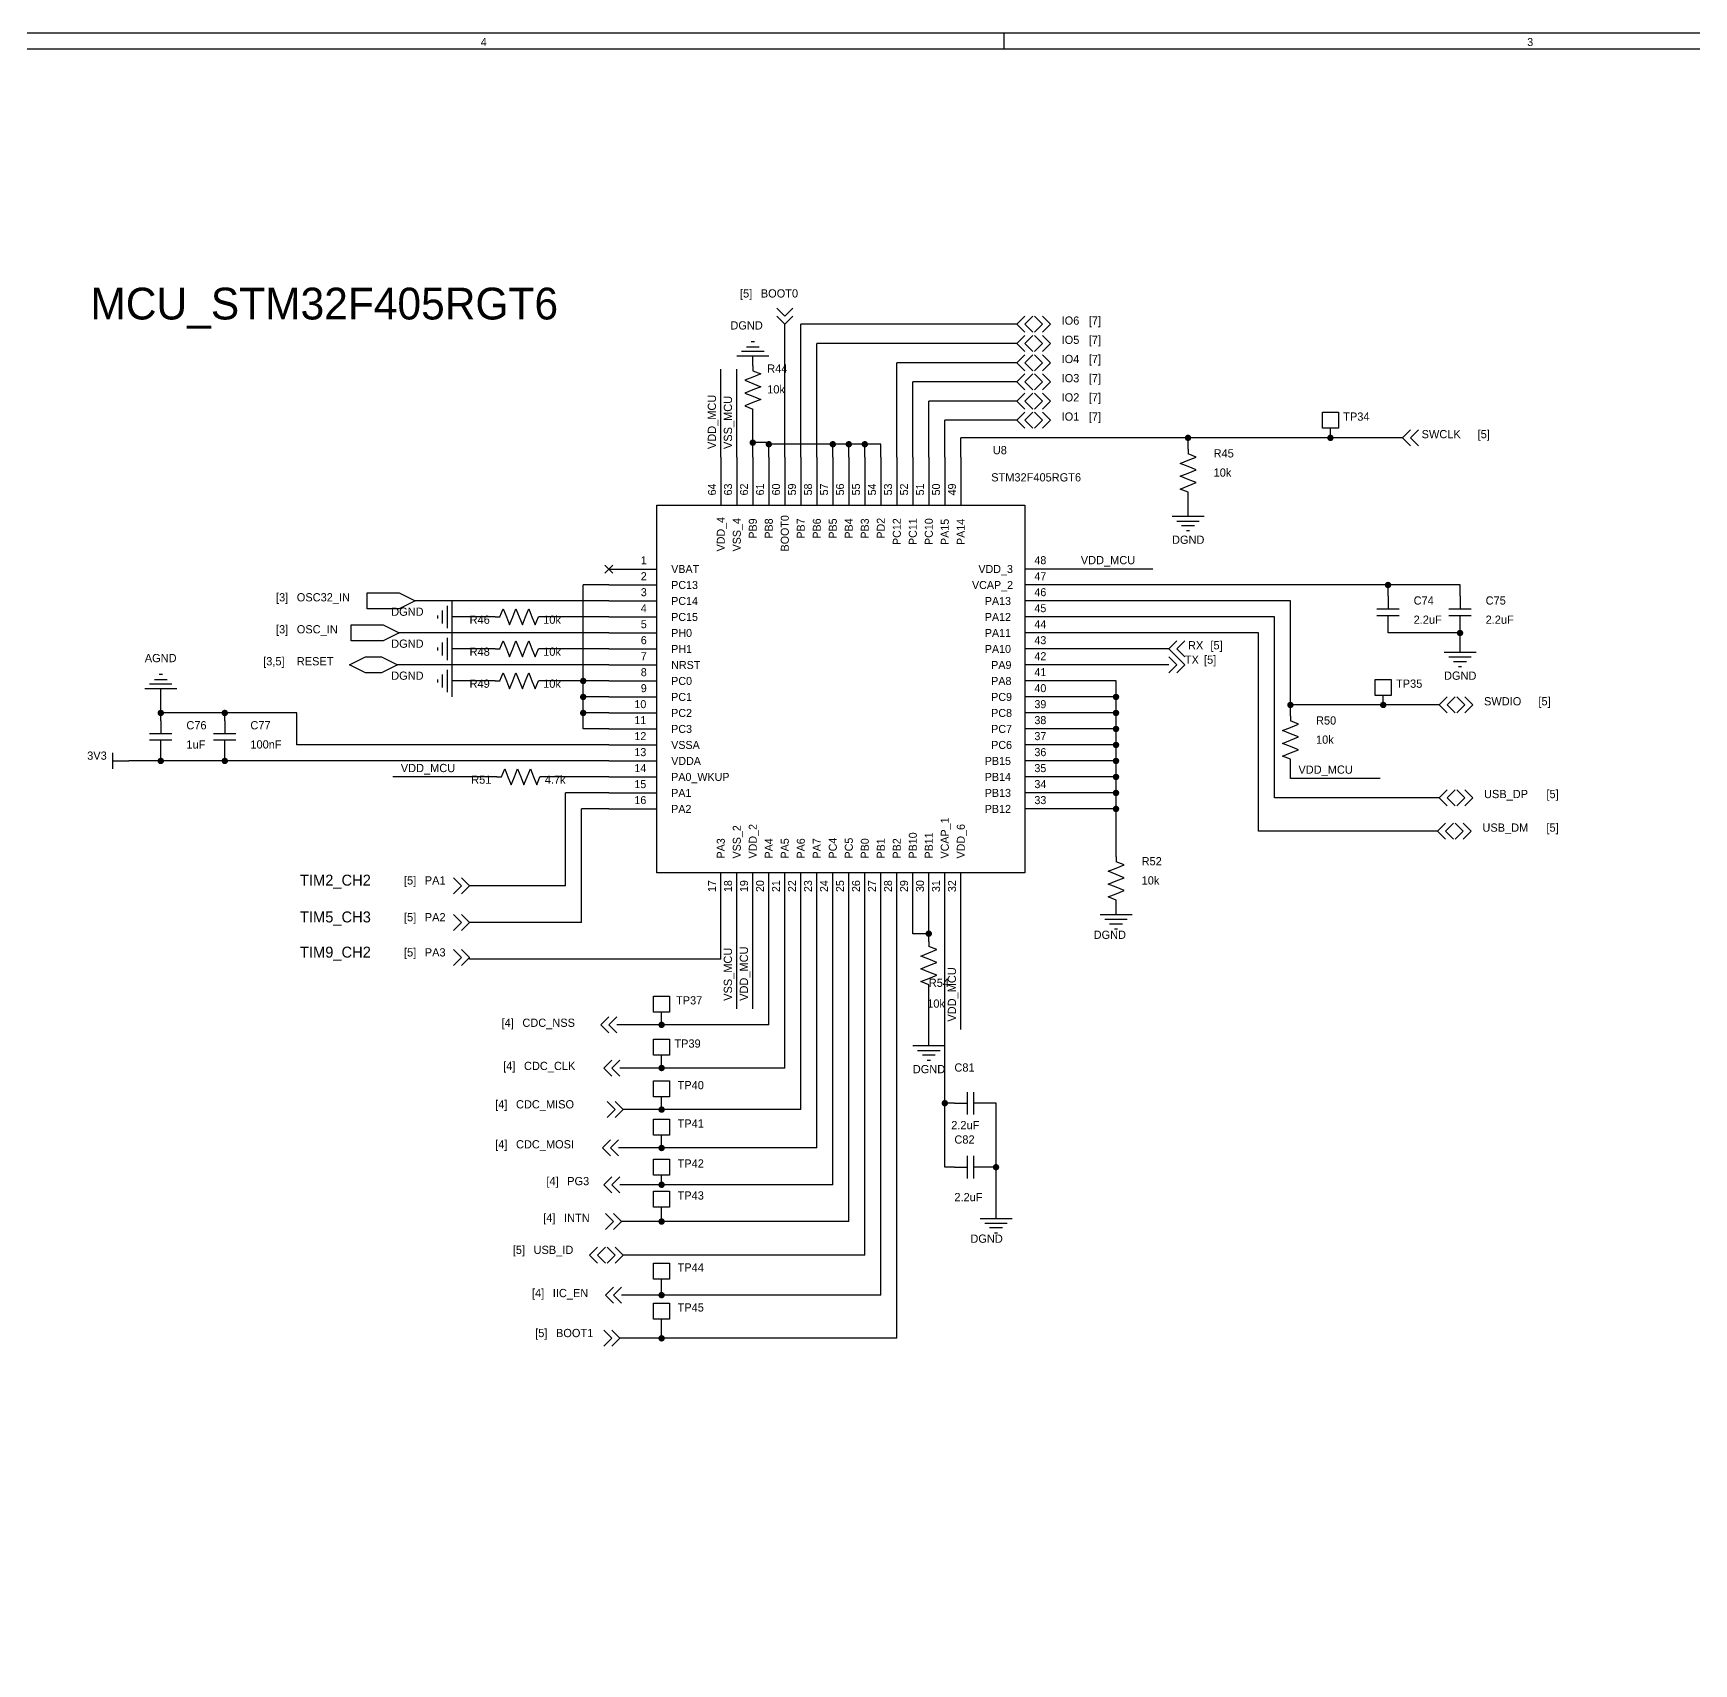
# Model space of a CAD drawing. Extents: x -3 to 838, y 3 to 596.
# Drawn here: x 183.2 to 446.8, y 337.4 to 596.4 of the extents above; entities that cross this region are included whole.
import ezdxf

# ---------------------------------------------------------------- set-up
doc = ezdxf.new("R2010")
doc.units = 0

msp = doc.modelspace()

# ---------------------------------------------------------------- linework, layer by layer
at = {"layer": 'COMMENTS', "const_width": 0.02}
msp.add_lwpolyline([(187.706, 561.594), (434.086, 561.594), (434.086, 368.808), (187.706, 368.808)], close=True, dxfattribs=at)
at = {"layer": 'PARTS'}
for p, q in [((292.354, 529.082), (292.354, 521.462)), ((294.894, 529.082), (294.894, 521.462)), ((297.434, 529.082), (297.434, 521.462)), ((299.974, 529.082), (299.974, 521.462)), ((302.514, 529.082), (302.514, 521.462)), ((305.054, 529.082), (305.054, 521.462)), ((307.594, 529.082), (307.594, 521.462)), ((310.134, 529.082), (310.134, 521.462)), ((312.674, 529.082), (312.674, 521.462)), ((315.214, 529.082), (315.214, 521.462)), ((317.754, 529.082), (317.754, 521.462)), ((320.294, 529.082), (320.294, 521.462)), ((322.834, 529.082), (322.834, 521.462)), ((325.374, 529.082), (325.374, 521.462)), ((327.914, 529.082), (327.914, 521.462)), ((330.454, 529.082), (330.454, 521.462)), ((273.939, 511.937), (275.209, 510.667)), ((275.209, 511.937), (273.939, 510.667)), ((274.574, 511.302), (282.194, 511.302)), ((348.234, 511.302), (340.614, 511.302)), ((274.574, 508.762), (282.194, 508.762)), ((274.574, 506.222), (282.194, 506.222)), ((348.234, 508.762), (340.614, 508.762)), ((348.234, 506.222), (340.614, 506.222)), ((274.574, 503.682), (282.194, 503.682)), ((348.234, 503.682), (340.614, 503.682)), ((274.574, 501.142), (282.194, 501.142)), ((348.234, 501.142), (340.614, 501.142)), ((274.574, 498.602), (282.194, 498.602)), ((348.234, 498.602), (340.614, 498.602)), ((274.574, 496.062), (282.194, 496.062)), ((348.234, 496.062), (340.614, 496.062)), ((274.574, 493.522), (282.194, 493.522)), ((348.234, 493.522), (340.614, 493.522)), ((274.574, 490.982), (282.194, 490.982)), ((348.234, 490.982), (340.614, 490.982)), ((274.574, 488.442), (282.194, 488.442)), ((348.234, 488.442), (340.614, 488.442)), ((274.574, 485.902), (282.194, 485.902)), ((348.234, 485.902), (340.614, 485.902)), ((274.574, 483.362), (282.194, 483.362)), ((348.234, 483.362), (340.614, 483.362)), ((274.574, 480.822), (282.194, 480.822)), ((348.234, 480.822), (340.614, 480.822)), ((274.574, 478.282), (282.194, 478.282)), ((348.234, 478.282), (340.614, 478.282)), ((274.574, 475.742), (282.194, 475.742)), ((348.234, 475.742), (340.614, 475.742)), ((274.574, 473.202), (282.194, 473.202)), ((348.234, 473.202), (340.614, 473.202)), ((292.354, 455.422), (292.354, 463.042)), ((294.894, 455.422), (294.894, 463.042)), ((297.434, 455.422), (297.434, 463.042)), ((299.974, 455.422), (299.974, 463.042)), ((302.514, 455.422), (302.514, 463.042)), ((305.054, 455.422), (305.054, 463.042)), ((307.594, 455.422), (307.594, 463.042)), ((310.134, 455.422), (310.134, 463.042)), ((312.674, 455.422), (312.674, 463.042)), ((315.214, 455.422), (315.214, 463.042)), ((317.754, 455.422), (317.754, 463.042)), ((320.294, 455.422), (320.294, 463.042)), ((322.834, 455.422), (322.834, 463.042)), ((325.374, 455.422), (325.374, 463.042)), ((327.914, 455.422), (327.914, 463.042)), ((330.454, 455.422), (330.454, 463.042))]:
    msp.add_line(p, q, dxfattribs=at)
for points in [[(302.514, 551.434), (301.244, 552.704)], [(302.514, 550.164), (301.244, 551.434)], [(302.514, 551.434), (303.784, 552.704)], [(302.514, 550.164), (303.784, 551.434)], [(339.344, 550.164), (340.614, 551.434)], [(340.614, 550.164), (341.884, 551.434)], [(343.408, 550.164), (342.138, 551.434)], [(344.678, 550.164), (343.408, 551.434)], [(339.344, 550.164), (340.614, 548.894)], [(339.344, 547.116), (340.614, 548.386)], [(340.614, 550.164), (341.884, 548.894)], [(340.614, 547.116), (341.884, 548.386)], [(343.408, 550.164), (342.138, 548.894)], [(343.408, 547.116), (342.138, 548.386)], [(344.678, 550.164), (343.408, 548.894)], [(344.678, 547.116), (343.408, 548.386)], [(299.212, 545.846), (295.656, 545.846)], [(296.418, 546.608), (298.45, 546.608)], [(297.688, 547.37), (297.18, 547.37)], [(339.344, 547.116), (340.614, 545.846)], [(340.614, 547.116), (341.884, 545.846)], [(343.408, 547.116), (342.138, 545.846)], [(344.678, 547.116), (343.408, 545.846)], [(299.974, 545.084), (294.894, 545.084)], [(297.434, 543.56), (297.434, 542.798)], [(339.344, 544.068), (340.614, 545.338)], [(339.344, 544.068), (340.614, 542.798)], [(340.614, 544.068), (341.884, 545.338)], [(340.614, 544.068), (341.884, 542.798)], [(343.408, 544.068), (342.138, 545.338)], [(343.408, 544.068), (342.138, 542.798)], [(344.678, 544.068), (343.408, 545.338)], [(344.678, 544.068), (343.408, 542.798)], [(297.434, 541.782), (296.164, 541.274)], [(296.164, 541.274), (297.434, 540.766)], [(297.434, 542.798), (298.704, 542.29)], [(298.704, 542.29), (297.434, 541.782)], [(297.434, 540.766), (298.704, 540.258)], [(339.344, 541.02), (340.614, 542.29)], [(339.344, 541.02), (340.614, 539.75)], [(340.614, 541.02), (341.884, 542.29)], [(340.614, 541.02), (341.884, 539.75)], [(343.408, 541.02), (342.138, 542.29)], [(343.408, 541.02), (342.138, 539.75)], [(344.678, 541.02), (343.408, 542.29)], [(344.678, 541.02), (343.408, 539.75)], [(297.434, 539.75), (296.164, 539.242)], [(296.164, 539.242), (297.434, 538.734)], [(298.704, 540.258), (297.434, 539.75)], [(297.434, 538.734), (298.704, 538.226)], [(298.704, 538.226), (297.434, 537.718)], [(339.344, 537.972), (340.614, 539.242)], [(339.344, 537.972), (340.614, 536.702)], [(340.614, 537.972), (341.884, 539.242)], [(340.614, 537.972), (341.884, 536.702)], [(343.408, 537.972), (342.138, 539.242)], [(343.408, 537.972), (342.138, 536.702)], [(344.678, 537.972), (343.408, 539.242)], [(344.678, 537.972), (343.408, 536.702)], [(297.434, 537.718), (296.164, 537.21)], [(296.164, 537.21), (297.434, 536.702)], [(297.434, 535.94), (297.434, 536.702)], [(339.344, 534.924), (340.614, 536.194)], [(340.614, 534.924), (341.884, 536.194)], [(343.408, 534.924), (342.138, 536.194)], [(344.678, 534.924), (343.408, 536.194)], [(339.344, 534.924), (340.614, 533.654)], [(340.614, 534.924), (341.884, 533.654)], [(343.408, 534.924), (342.138, 533.654)], [(344.678, 534.924), (343.408, 533.654)], [(400.558, 532.13), (401.828, 533.4)], [(401.828, 532.13), (403.098, 533.4)], [(366.522, 530.352), (366.522, 529.59)], [(400.558, 532.13), (401.828, 530.86)], [(401.828, 532.13), (403.098, 530.86)], [(365.252, 528.066), (366.522, 528.574)], [(366.522, 527.558), (365.252, 528.066)], [(367.792, 529.082), (366.522, 529.59)], [(366.522, 528.574), (367.792, 529.082)], [(367.792, 527.05), (366.522, 527.558)], [(365.252, 526.034), (366.522, 526.542)], [(366.522, 525.526), (365.252, 526.034)], [(366.522, 526.542), (367.792, 527.05)], [(367.792, 525.018), (366.522, 525.526)], [(366.522, 524.51), (367.792, 525.018)], [(365.252, 524.002), (366.522, 524.51)], [(366.522, 523.494), (365.252, 524.002)], [(366.522, 522.732), (366.522, 523.494)], [(363.982, 519.684), (369.062, 519.684)], [(364.744, 518.922), (368.3, 518.922)], [(367.538, 518.16), (365.506, 518.16)], [(366.268, 517.398), (366.776, 517.398)], [(236.22, 507.492), (241.3, 507.492)], [(236.22, 504.952), (236.22, 507.492)], [(241.3, 507.492), (243.84, 506.222)], [(243.84, 506.222), (241.3, 504.952)], [(249.682, 506.222), (249.682, 501.142)], [(398.272, 506.984), (398.272, 504.952)], [(409.702, 506.984), (409.702, 504.952)], [(241.3, 504.952), (236.22, 504.952)], [(247.396, 503.936), (247.396, 503.428)], [(248.158, 502.666), (248.158, 504.698)], [(248.92, 505.46), (248.92, 501.904)], [(256.54, 503.682), (257.302, 503.682)], [(257.302, 503.682), (257.81, 504.952)], [(257.81, 504.952), (258.318, 503.682)], [(258.318, 503.682), (258.826, 502.412)], [(258.826, 502.412), (259.334, 503.682)], [(259.334, 503.682), (259.842, 504.952)], [(259.842, 504.952), (260.35, 503.682)], [(260.35, 503.682), (260.858, 502.412)], [(260.858, 502.412), (261.366, 503.682)], [(261.366, 503.682), (261.874, 504.952)], [(261.874, 504.952), (262.382, 503.682)], [(262.382, 503.682), (262.89, 502.412)], [(262.89, 502.412), (263.398, 503.682)], [(264.16, 503.682), (263.398, 503.682)], [(396.494, 504.952), (400.05, 504.952)], [(396.494, 503.936), (400.05, 503.936)], [(398.272, 501.904), (398.272, 503.936)], [(407.924, 504.952), (411.48, 504.952)], [(407.924, 503.936), (411.48, 503.936)], [(409.702, 501.904), (409.702, 503.936)], [(233.68, 502.412), (238.76, 502.412)], [(233.68, 499.872), (233.68, 502.412)], [(238.76, 502.412), (241.3, 501.142)], [(241.3, 501.142), (238.76, 499.872)], [(249.682, 501.142), (249.682, 496.062)], [(238.76, 499.872), (233.68, 499.872)], [(247.396, 498.856), (247.396, 498.348)], [(248.158, 497.586), (248.158, 499.618)], [(248.92, 500.38), (248.92, 496.824)], [(256.54, 498.602), (257.302, 498.602)], [(257.302, 498.602), (257.81, 499.872)], [(257.81, 499.872), (258.318, 498.602)], [(258.318, 498.602), (258.826, 497.332)], [(258.826, 497.332), (259.334, 498.602)], [(259.334, 498.602), (259.842, 499.872)], [(259.842, 499.872), (260.35, 498.602)], [(260.35, 498.602), (260.858, 497.332)], [(260.858, 497.332), (261.366, 498.602)], [(261.366, 498.602), (261.874, 499.872)], [(261.874, 499.872), (262.382, 498.602)], [(262.382, 498.602), (262.89, 497.332)], [(262.89, 497.332), (263.398, 498.602)], [(264.16, 498.602), (263.398, 498.602)], [(363.474, 498.602), (364.744, 499.872)], [(363.474, 498.602), (364.744, 497.332)], [(364.744, 498.602), (366.014, 499.872)], [(364.744, 498.602), (366.014, 497.332)], [(233.426, 496.062), (235.966, 497.332)], [(235.966, 494.792), (233.426, 496.062)], [(235.966, 497.332), (238.506, 497.332)], [(238.506, 497.332), (241.046, 496.062)], [(241.046, 496.062), (238.506, 494.792)], [(249.682, 496.062), (249.682, 490.982)], [(364.744, 496.062), (363.474, 497.332)], [(364.744, 496.062), (363.474, 494.792)], [(366.014, 496.062), (364.744, 497.332)], [(366.014, 496.062), (364.744, 494.792)], [(407.162, 498.094), (412.242, 498.094)], [(407.924, 497.332), (411.48, 497.332)], [(410.718, 496.57), (408.686, 496.57)], [(409.448, 495.808), (409.956, 495.808)], [(205.232, 493.014), (201.676, 493.014)], [(202.438, 493.776), (204.47, 493.776)], [(203.708, 494.538), (203.2, 494.538)], [(238.506, 494.792), (235.966, 494.792)], [(247.396, 493.776), (247.396, 493.268)], [(248.158, 492.506), (248.158, 494.538)], [(248.92, 495.3), (248.92, 491.744)], [(256.54, 493.522), (257.302, 493.522)], [(257.302, 493.522), (257.81, 494.792)], [(257.81, 494.792), (258.318, 493.522)], [(258.318, 493.522), (258.826, 492.252)], [(258.826, 492.252), (259.334, 493.522)], [(259.334, 493.522), (259.842, 494.792)], [(259.842, 494.792), (260.35, 493.522)], [(260.35, 493.522), (260.858, 492.252)], [(260.858, 492.252), (261.366, 493.522)], [(261.366, 493.522), (261.874, 494.792)], [(261.874, 494.792), (262.382, 493.522)], [(262.382, 493.522), (262.89, 492.252)], [(262.89, 492.252), (263.398, 493.522)], [(264.16, 493.522), (263.398, 493.522)], [(205.994, 492.252), (200.914, 492.252)], [(406.4, 489.712), (407.67, 490.982)], [(407.67, 489.712), (408.94, 490.982)], [(410.464, 489.712), (409.194, 490.982)], [(411.734, 489.712), (410.464, 490.982)], [(382.778, 487.934), (382.778, 487.172)], [(406.4, 489.712), (407.67, 488.442)], [(407.67, 489.712), (408.94, 488.442)], [(410.464, 489.712), (409.194, 488.442)], [(411.734, 489.712), (410.464, 488.442)], [(205.232, 485.14), (201.676, 485.14)], [(203.454, 487.172), (203.454, 485.14)], [(215.392, 485.14), (211.836, 485.14)], [(213.614, 487.172), (213.614, 485.14)], [(381.508, 485.648), (382.778, 486.156)], [(382.778, 485.14), (381.508, 485.648)], [(384.048, 486.664), (382.778, 487.172)], [(382.778, 486.156), (384.048, 486.664)], [(384.048, 484.632), (382.778, 485.14)], [(205.232, 484.124), (201.676, 484.124)], [(203.454, 482.092), (203.454, 484.124)], [(215.392, 484.124), (211.836, 484.124)], [(213.614, 482.092), (213.614, 484.124)], [(381.508, 483.616), (382.778, 484.124)], [(382.778, 483.108), (381.508, 483.616)], [(382.778, 484.124), (384.048, 484.632)], [(384.048, 482.6), (382.778, 483.108)], [(382.778, 482.092), (384.048, 482.6)], [(195.834, 479.552), (195.834, 482.092)], [(195.834, 480.822), (198.374, 480.822)], [(381.508, 481.584), (382.778, 482.092)], [(382.778, 481.076), (381.508, 481.584)], [(382.778, 480.314), (382.778, 481.076)], [(256.794, 478.282), (257.556, 478.282)], [(257.556, 478.282), (258.064, 479.552)], [(258.064, 479.552), (258.572, 478.282)], [(258.572, 478.282), (259.08, 477.012)], [(259.08, 477.012), (259.588, 478.282)], [(259.588, 478.282), (260.096, 479.552)], [(260.096, 479.552), (260.604, 478.282)], [(260.604, 478.282), (261.112, 477.012)], [(261.112, 477.012), (261.62, 478.282)], [(261.62, 478.282), (262.128, 479.552)], [(262.128, 479.552), (262.636, 478.282)], [(262.636, 478.282), (263.144, 477.012)], [(263.144, 477.012), (263.652, 478.282)], [(264.414, 478.282), (263.652, 478.282)], [(406.4, 474.98), (407.67, 476.25)], [(406.4, 474.98), (407.67, 473.71)], [(407.67, 474.98), (408.94, 476.25)], [(407.67, 474.98), (408.94, 473.71)], [(410.464, 474.98), (409.194, 476.25)], [(410.464, 474.98), (409.194, 473.71)], [(411.734, 474.98), (410.464, 476.25)], [(411.734, 474.98), (410.464, 473.71)], [(406.146, 469.646), (407.416, 470.916)], [(406.146, 469.646), (407.416, 468.376)], [(407.416, 469.646), (408.686, 470.916)], [(407.416, 469.646), (408.686, 468.376)], [(410.21, 469.646), (408.94, 470.916)], [(410.21, 469.646), (408.94, 468.376)], [(411.48, 469.646), (410.21, 470.916)], [(411.48, 469.646), (410.21, 468.376)], [(355.092, 465.582), (355.092, 464.82)], [(356.362, 464.312), (355.092, 464.82)], [(355.092, 463.804), (356.362, 464.312)], [(251.206, 461.01), (249.936, 462.28)], [(252.476, 461.01), (251.206, 462.28)], [(353.822, 463.296), (355.092, 463.804)], [(355.092, 462.788), (353.822, 463.296)], [(353.822, 461.264), (355.092, 461.772)], [(356.362, 462.28), (355.092, 462.788)], [(355.092, 461.772), (356.362, 462.28)], [(251.206, 461.01), (249.936, 459.74)], [(252.476, 461.01), (251.206, 459.74)], [(355.092, 460.756), (353.822, 461.264)], [(353.822, 459.232), (355.092, 459.74)], [(355.092, 458.724), (353.822, 459.232)], [(356.362, 460.248), (355.092, 460.756)], [(355.092, 459.74), (356.362, 460.248)], [(355.092, 457.962), (355.092, 458.724)], [(251.206, 455.168), (249.936, 456.438)], [(252.476, 455.168), (251.206, 456.438)], [(352.552, 456.438), (357.632, 456.438)], [(251.206, 455.168), (249.936, 453.898)], [(252.476, 455.168), (251.206, 453.898)], [(353.314, 455.676), (356.87, 455.676)], [(356.108, 454.914), (354.076, 454.914)], [(354.838, 454.152), (355.346, 454.152)], [(251.206, 449.58), (249.936, 450.85)], [(252.476, 449.58), (251.206, 450.85)], [(325.374, 452.12), (325.374, 451.358)], [(326.644, 450.85), (325.374, 451.358)], [(325.374, 450.342), (326.644, 450.85)], [(251.206, 449.58), (249.936, 448.31)], [(252.476, 449.58), (251.206, 448.31)], [(324.104, 449.834), (325.374, 450.342)], [(325.374, 449.326), (324.104, 449.834)], [(324.104, 447.802), (325.374, 448.31)], [(326.644, 448.818), (325.374, 449.326)], [(325.374, 448.31), (326.644, 448.818)], [(325.374, 447.294), (324.104, 447.802)], [(324.104, 445.77), (325.374, 446.278)], [(325.374, 445.262), (324.104, 445.77)], [(326.644, 446.786), (325.374, 447.294)], [(325.374, 446.278), (326.644, 446.786)], [(325.374, 444.5), (325.374, 445.262)], [(273.304, 438.912), (274.574, 440.182)], [(273.304, 438.912), (274.574, 437.642)], [(274.574, 438.912), (275.844, 440.182)], [(274.574, 438.912), (275.844, 437.642)], [(322.834, 435.61), (327.914, 435.61)], [(273.812, 432.054), (275.082, 433.324)], [(275.082, 432.054), (276.352, 433.324)], [(323.596, 434.848), (327.152, 434.848)], [(326.39, 434.086), (324.358, 434.086)], [(325.12, 433.324), (325.628, 433.324)], [(273.812, 432.054), (275.082, 430.784)], [(275.082, 432.054), (276.352, 430.784)], [(331.47, 428.244), (331.47, 424.688)], [(332.486, 428.244), (332.486, 424.688)], [(275.59, 425.45), (274.32, 426.72)], [(275.59, 425.45), (274.32, 424.18)], [(276.86, 425.45), (275.59, 426.72)], [(276.86, 425.45), (275.59, 424.18)], [(329.438, 426.466), (331.47, 426.466)], [(334.518, 426.466), (332.486, 426.466)], [(273.558, 419.354), (274.828, 420.624)], [(273.558, 419.354), (274.828, 418.084)], [(274.828, 419.354), (276.098, 420.624)], [(274.828, 419.354), (276.098, 418.084)], [(331.47, 418.084), (331.47, 414.528)], [(332.486, 418.084), (332.486, 414.528)], [(273.812, 413.512), (275.082, 414.782)], [(275.082, 413.512), (276.352, 414.782)], [(329.438, 416.306), (331.47, 416.306)], [(334.518, 416.306), (332.486, 416.306)], [(273.812, 413.512), (275.082, 412.242)], [(275.082, 413.512), (276.352, 412.242)], [(275.336, 407.67), (274.066, 408.94)], [(276.606, 407.67), (275.336, 408.94)], [(275.336, 407.67), (274.066, 406.4)], [(276.606, 407.67), (275.336, 406.4)], [(333.502, 408.178), (338.582, 408.178)], [(334.264, 407.416), (337.82, 407.416)], [(337.058, 406.654), (335.026, 406.654)], [(271.526, 402.336), (272.796, 403.606)], [(272.796, 402.336), (274.066, 403.606)], [(275.59, 402.336), (274.32, 403.606)], [(276.86, 402.336), (275.59, 403.606)], [(335.788, 405.892), (336.296, 405.892)], [(271.526, 402.336), (272.796, 401.066)], [(272.796, 402.336), (274.066, 401.066)], [(275.59, 402.336), (274.32, 401.066)], [(276.86, 402.336), (275.59, 401.066)], [(274.066, 395.986), (275.336, 397.256)], [(274.066, 395.986), (275.336, 394.716)], [(275.336, 395.986), (276.606, 397.256)], [(275.336, 395.986), (276.606, 394.716)], [(275.082, 389.128), (273.812, 390.398)], [(276.352, 389.128), (275.082, 390.398)], [(275.082, 389.128), (273.812, 387.858)], [(276.352, 389.128), (275.082, 387.858)]]:
    msp.add_lwpolyline(points, dxfattribs=at)
for points in [[(387.858, 533.654), (387.858, 536.194), (390.398, 536.194), (390.398, 533.654)], [(282.194, 521.462), (340.614, 521.462), (340.614, 463.042), (282.194, 463.042)], [(396.24, 491.236), (396.24, 493.776), (398.78, 493.776), (398.78, 491.236)], [(281.686, 440.944), (281.686, 443.484), (284.226, 443.484), (284.226, 440.944)], [(281.686, 434.086), (281.686, 436.626), (284.226, 436.626), (284.226, 434.086)], [(281.686, 427.482), (281.686, 430.022), (284.226, 430.022), (284.226, 427.482)], [(281.686, 421.386), (281.686, 423.926), (284.226, 423.926), (284.226, 421.386)], [(281.686, 415.036), (281.686, 417.576), (284.226, 417.576), (284.226, 415.036)], [(281.686, 409.956), (281.686, 412.496), (284.226, 412.496), (284.226, 409.956)], [(281.686, 398.526), (281.686, 401.066), (284.226, 401.066), (284.226, 398.526)], [(281.686, 392.176), (281.686, 394.716), (284.226, 394.716), (284.226, 392.176)]]:
    msp.add_lwpolyline(points, close=True, dxfattribs=at)
at = {"layer": 'TITLE'}
for points in [[(-2.54, 2.54), (838.454, 2.54), (838.454, 596.392), (-2.54, 596.392)], [(0, 5.08), (835.914, 5.08), (835.914, 593.852), (0, 593.852)]]:
    msp.add_lwpolyline(points, close=True, dxfattribs=at)
msp.add_lwpolyline([(337.312, 593.852), (337.312, 596.392)], dxfattribs=at)
at = {"layer": 'WIRE'}
for points in [[(302.514, 529.082), (302.514, 550.164)], [(305.054, 529.082), (305.054, 550.164)], [(339.344, 550.164), (305.054, 550.164)], [(339.344, 547.116), (307.594, 547.116)], [(307.594, 529.082), (307.594, 547.116)], [(292.354, 529.082), (292.354, 543.052)], [(294.894, 529.082), (294.894, 543.052)], [(297.434, 543.56), (297.434, 545.084)], [(339.344, 544.068), (320.294, 544.068)], [(320.294, 529.082), (320.294, 544.068)], [(339.344, 541.02), (322.834, 541.02)], [(322.834, 529.082), (322.834, 541.02)], [(339.344, 537.972), (325.374, 537.972)], [(325.374, 529.082), (325.374, 537.972)], [(297.434, 531.368), (297.434, 535.94)], [(339.344, 534.924), (327.914, 534.924)], [(327.914, 529.082), (327.914, 534.924)], [(389.128, 532.13), (389.128, 533.654)], [(299.974, 531.368), (297.434, 531.368)], [(297.434, 529.082), (297.434, 531.368)], [(299.974, 531.114), (299.974, 531.368)], [(310.134, 531.114), (299.974, 531.114)], [(299.974, 529.082), (299.974, 531.114)], [(310.134, 529.082), (310.134, 531.114)], [(312.674, 531.114), (310.134, 531.114)], [(312.674, 529.082), (312.674, 531.114)], [(315.214, 531.114), (312.674, 531.114)], [(315.214, 529.082), (315.214, 531.114)], [(317.754, 531.114), (315.214, 531.114)], [(317.754, 529.082), (317.754, 531.114)], [(330.454, 529.082), (330.454, 532.13)], [(366.522, 532.13), (330.454, 532.13)], [(389.128, 532.13), (366.522, 532.13)], [(366.522, 530.352), (366.522, 532.13)], [(400.558, 532.13), (389.128, 532.13)], [(366.522, 519.684), (366.522, 522.732)], [(360.934, 511.302), (348.234, 511.302)], [(274.574, 506.222), (243.84, 506.222)], [(270.51, 493.522), (270.51, 508.762)], [(274.574, 508.762), (270.51, 508.762)], [(398.272, 508.762), (348.234, 508.762)], [(382.778, 506.222), (348.234, 506.222)], [(382.778, 489.712), (382.778, 506.222)], [(398.272, 506.984), (398.272, 508.762)], [(409.702, 508.762), (398.272, 508.762)], [(409.702, 506.984), (409.702, 508.762)], [(256.54, 503.682), (249.682, 503.682)], [(274.574, 503.682), (264.16, 503.682)], [(380.238, 503.682), (348.234, 503.682)], [(380.238, 474.98), (380.238, 503.682)], [(274.574, 501.142), (241.3, 501.142)], [(377.698, 501.142), (348.234, 501.142)], [(377.698, 469.646), (377.698, 501.142)], [(398.272, 501.142), (398.272, 501.904)], [(409.702, 501.142), (398.272, 501.142)], [(409.702, 501.142), (409.702, 501.904)], [(409.702, 498.094), (409.702, 501.142)], [(256.54, 498.602), (249.682, 498.602)], [(274.574, 498.602), (264.16, 498.602)], [(363.474, 498.602), (348.234, 498.602)], [(274.574, 496.062), (241.046, 496.062)], [(363.474, 496.062), (348.234, 496.062)], [(256.54, 493.522), (249.682, 493.522)], [(270.51, 493.522), (264.16, 493.522)], [(270.51, 490.982), (270.51, 493.522)], [(274.574, 493.522), (270.51, 493.522)], [(355.092, 493.522), (348.234, 493.522)], [(355.092, 490.982), (355.092, 493.522)], [(203.454, 488.442), (203.454, 492.252)], [(270.51, 488.442), (270.51, 490.982)], [(274.574, 490.982), (270.51, 490.982)], [(355.092, 490.982), (348.234, 490.982)], [(355.092, 488.442), (355.092, 490.982)], [(397.51, 489.712), (397.51, 491.236)], [(203.454, 487.172), (203.454, 488.442)], [(213.614, 488.442), (203.454, 488.442)], [(225.044, 488.442), (213.614, 488.442)], [(213.614, 487.172), (213.614, 488.442)], [(225.044, 483.362), (225.044, 488.442)], [(274.574, 488.442), (270.51, 488.442)], [(270.51, 485.902), (270.51, 488.442)], [(355.092, 488.442), (348.234, 488.442)], [(355.092, 485.902), (355.092, 488.442)], [(397.51, 489.712), (382.778, 489.712)], [(382.778, 487.934), (382.778, 489.712)], [(406.4, 489.712), (397.51, 489.712)], [(274.574, 485.902), (270.51, 485.902)], [(355.092, 485.902), (348.234, 485.902)], [(355.092, 483.362), (355.092, 485.902)], [(274.574, 483.362), (225.044, 483.362)], [(355.092, 483.362), (348.234, 483.362)], [(355.092, 480.822), (355.092, 483.362)], [(203.454, 480.822), (198.374, 480.822)], [(203.454, 480.822), (203.454, 482.092)], [(213.614, 480.822), (203.454, 480.822)], [(213.614, 480.822), (213.614, 482.092)], [(274.574, 480.822), (213.614, 480.822)], [(355.092, 480.822), (348.234, 480.822)], [(355.092, 478.282), (355.092, 480.822)], [(382.778, 478.028), (382.778, 480.314)], [(256.794, 478.282), (240.284, 478.282)], [(274.574, 478.282), (264.414, 478.282)], [(355.092, 478.282), (348.234, 478.282)], [(355.092, 475.742), (355.092, 478.282)], [(397.002, 478.028), (382.778, 478.028)], [(274.574, 475.742), (267.716, 475.742)], [(267.716, 461.01), (267.716, 475.742)], [(355.092, 475.742), (348.234, 475.742)], [(355.092, 473.202), (355.092, 475.742)], [(406.4, 474.98), (380.238, 474.98)], [(270.256, 455.168), (270.256, 473.202)], [(274.574, 473.202), (270.256, 473.202)], [(355.092, 473.202), (348.234, 473.202)], [(355.092, 465.582), (355.092, 473.202)], [(406.146, 469.646), (377.698, 469.646)], [(267.716, 461.01), (252.476, 461.01)], [(355.092, 456.438), (355.092, 457.962)], [(270.256, 455.168), (252.476, 455.168)], [(292.354, 449.326), (292.354, 455.422)], [(294.894, 441.452), (294.894, 455.422)], [(297.434, 441.452), (297.434, 455.422)], [(299.974, 438.912), (299.974, 455.422)], [(302.514, 432.054), (302.514, 455.422)], [(305.054, 425.45), (305.054, 455.422)], [(307.594, 419.354), (307.594, 455.422)], [(310.134, 413.512), (310.134, 455.422)], [(312.674, 407.67), (312.674, 455.422)], [(315.214, 402.336), (315.214, 455.422)], [(317.754, 395.986), (317.754, 455.422)], [(320.294, 389.128), (320.294, 455.422)], [(322.834, 453.39), (322.834, 455.422)], [(325.374, 453.39), (325.374, 455.422)], [(327.914, 426.466), (327.914, 455.422)], [(330.454, 438.15), (330.454, 455.422)], [(325.374, 453.39), (322.834, 453.39)], [(325.374, 452.12), (325.374, 453.39)], [(252.476, 449.326), (252.476, 449.58)], [(292.354, 449.326), (252.476, 449.326)], [(325.374, 435.61), (325.374, 444.5)], [(282.956, 438.912), (282.956, 440.944)], [(282.956, 438.912), (275.844, 438.912)], [(299.974, 438.912), (282.956, 438.912)], [(282.956, 432.054), (282.956, 434.086)], [(282.956, 432.054), (276.352, 432.054)], [(302.514, 432.054), (282.956, 432.054)], [(282.956, 425.45), (282.956, 427.482)], [(282.956, 425.45), (276.86, 425.45)], [(305.054, 425.45), (282.956, 425.45)], [(327.914, 416.306), (327.914, 426.466)], [(329.438, 426.466), (327.914, 426.466)], [(336.042, 426.466), (334.518, 426.466)], [(336.042, 416.306), (336.042, 426.466)], [(282.956, 419.354), (276.098, 419.354)], [(282.956, 419.354), (282.956, 421.386)], [(307.594, 419.354), (282.956, 419.354)], [(282.956, 413.512), (282.956, 415.036)], [(329.438, 416.306), (327.914, 416.306)], [(336.042, 416.306), (334.518, 416.306)], [(336.042, 408.178), (336.042, 416.306)], [(282.956, 413.512), (276.352, 413.512)], [(310.134, 413.512), (282.956, 413.512)], [(282.956, 407.67), (282.956, 409.956)], [(282.956, 407.67), (276.606, 407.67)], [(312.674, 407.67), (282.956, 407.67)], [(315.214, 402.336), (276.86, 402.336)], [(282.956, 395.986), (282.956, 398.526)], [(282.956, 395.986), (276.606, 395.986)], [(317.754, 395.986), (282.956, 395.986)], [(282.956, 389.128), (282.956, 392.176)], [(282.956, 389.128), (276.352, 389.128)], [(320.294, 389.128), (282.956, 389.128)]]:
    msp.add_lwpolyline(points, dxfattribs=at)
at = {"layer": 'WIRE', "const_width": 0.508}
for points in [[(366.268, 532.13, 1), (366.776, 532.13, 1)], [(388.874, 532.13, 1), (389.382, 532.13, 1)], [(297.18, 531.368, 1), (297.688, 531.368, 1)], [(299.72, 531.114, 1), (300.228, 531.114, 1)], [(309.88, 531.114, 1), (310.388, 531.114, 1)], [(312.42, 531.114, 1), (312.928, 531.114, 1)], [(314.96, 531.114, 1), (315.468, 531.114, 1)], [(398.018, 508.762, 1), (398.526, 508.762, 1)], [(409.448, 501.142, 1), (409.956, 501.142, 1)], [(270.256, 493.522, 1), (270.764, 493.522, 1)], [(270.256, 490.982, 1), (270.764, 490.982, 1)], [(354.838, 490.982, 1), (355.346, 490.982, 1)], [(203.2, 488.442, 1), (203.708, 488.442, 1)], [(213.36, 488.442, 1), (213.868, 488.442, 1)], [(270.256, 488.442, 1), (270.764, 488.442, 1)], [(354.838, 488.442, 1), (355.346, 488.442, 1)], [(382.524, 489.712, 1), (383.032, 489.712, 1)], [(397.256, 489.712, 1), (397.764, 489.712, 1)], [(354.838, 485.902, 1), (355.346, 485.902, 1)], [(354.838, 483.362, 1), (355.346, 483.362, 1)], [(203.2, 480.822, 1), (203.708, 480.822, 1)], [(213.36, 480.822, 1), (213.868, 480.822, 1)], [(354.838, 480.822, 1), (355.346, 480.822, 1)], [(354.838, 478.282, 1), (355.346, 478.282, 1)], [(354.838, 475.742, 1), (355.346, 475.742, 1)], [(354.838, 473.202, 1), (355.346, 473.202, 1)], [(325.12, 453.39, 1), (325.628, 453.39, 1)], [(282.702, 438.912, 1), (283.21, 438.912, 1)], [(282.702, 432.054, 1), (283.21, 432.054, 1)], [(282.702, 425.45, 1), (283.21, 425.45, 1)], [(327.66, 426.466, 1), (328.168, 426.466, 1)], [(282.702, 419.354, 1), (283.21, 419.354, 1)], [(335.788, 416.306, 1), (336.296, 416.306, 1)], [(282.702, 413.512, 1), (283.21, 413.512, 1)], [(282.702, 407.67, 1), (283.21, 407.67, 1)], [(282.702, 395.986, 1), (283.21, 395.986, 1)], [(282.702, 389.128, 1), (283.21, 389.128, 1)]]:
    msp.add_lwpolyline(points, format="xyb", close=True, dxfattribs=at)

# ---------------------------------------------------------------- texts
at = {"layer": 'COMMENTS'}
for s, height, p in [('MCU_STM32F405RGT6', 5.0462, (192.278, 550.9298)), ('TIM2_CH2', 1.7403, (225.552, 461.0177)), ('TIM5_CH3', 1.7403, (225.552, 455.1757)), ('TIM9_CH2', 1.7403, (225.552, 449.5877))]:
    msp.add_text(s, height=height, dxfattribs=at).set_placement(p)
at = {"layer": 'PARTS'}
for s, p in [('64', (291.592, 522.986)), ('63', (294.132, 522.986)), ('62', (296.672, 522.986)), ('61', (299.212, 522.986)), ('60', (301.752, 522.986)), ('59', (304.292, 522.986)), ('58', (306.832, 522.986)), ('57', (309.372, 522.986)), ('56', (311.912, 522.986)), ('55', (314.452, 522.986)), ('54', (316.992, 522.986)), ('53', (319.532, 522.986)), ('52', (322.072, 522.986)), ('51', (324.612, 522.986)), ('50', (327.152, 522.986)), ('49', (329.692, 522.986)), ('VDD_4', (292.989, 514.096)), ('VSS_4', (295.529, 514.096)), ('BOOT0', (303.149, 514.096)), ('PD2', (318.389, 516.128)), ('PB9', (298.069, 516.128)), ('PB8', (300.609, 516.128)), ('PB7', (305.689, 516.128)), ('PB6', (308.229, 516.128)), ('PB5', (310.769, 516.128)), ('PB4', (313.309, 516.128)), ('PB3', (315.849, 516.128)), ('PC12', (320.929, 515.112)), ('PC11', (323.469, 515.112)), ('PC10', (326.009, 515.112)), ('PA15', (328.549, 515.112)), ('PA14', (331.089, 515.112)), ('VSS_2', (295.529, 465.328)), ('VDD_2', (298.069, 465.328)), ('PB10', (323.469, 465.328)), ('PB11', (326.009, 465.328)), ('VCAP_1', (328.549, 465.328)), ('VDD_6', (331.089, 465.328)), ('PA3', (292.989, 465.328)), ('PA4', (300.609, 465.328)), ('PA5', (303.149, 465.328)), ('PA6', (305.689, 465.328)), ('PA7', (308.229, 465.328)), ('PC4', (310.769, 465.328)), ('PC5', (313.309, 465.328)), ('PB0', (315.849, 465.328)), ('PB1', (318.389, 465.328)), ('PB2', (320.929, 465.328)), ('17', (291.592, 459.994)), ('18', (294.132, 459.994)), ('19', (296.672, 459.994)), ('20', (299.212, 459.994)), ('21', (301.752, 459.994)), ('22', (304.292, 459.994)), ('23', (306.832, 459.994)), ('24', (309.372, 459.994)), ('25', (311.912, 459.994)), ('26', (314.452, 459.994)), ('27', (316.992, 459.994)), ('28', (319.532, 459.994)), ('29', (322.072, 459.994)), ('30', (324.612, 459.994)), ('31', (327.152, 459.994)), ('32', (329.692, 459.994))]:
    msp.add_text(s, height=1.27, rotation=90, dxfattribs=at).set_placement(p)
for s, p in [('1', (279.654, 512.064)), ('VBAT', (284.48, 510.667)), ('VDD_3', (333.248, 510.667)), ('48', (342.138, 512.064)), ('2', (279.654, 509.524)), ('PC13', (284.48, 508.127)), ('VCAP_2', (332.232, 508.127)), ('47', (342.138, 509.524)), ('3', (279.654, 506.984)), ('PC14', (284.48, 505.587)), ('PA13', (334.264, 505.587)), ('46', (342.138, 506.984)), ('4', (279.654, 504.444)), ('PC15', (284.48, 503.047)), ('PA12', (334.264, 503.047)), ('45', (342.138, 504.444)), ('5', (279.654, 501.904)), ('PH0', (284.48, 500.507)), ('PA11', (334.264, 500.507)), ('44', (342.138, 501.904)), ('6', (279.654, 499.364)), ('PH1', (284.48, 497.967)), ('PA10', (334.264, 497.967)), ('43', (342.138, 499.364)), ('7', (279.654, 496.824)), ('NRST', (284.48, 495.427)), ('PA9', (335.28, 495.427)), ('42', (342.138, 496.824)), ('8', (279.654, 494.284)), ('9', (279.654, 491.744)), ('PC0', (284.48, 492.887)), ('PA8', (335.28, 492.887)), ('41', (342.138, 494.284)), ('40', (342.138, 491.744)), ('10', (278.638, 489.204)), ('PC1', (284.48, 490.347)), ('PC9', (335.28, 490.347)), ('39', (342.138, 489.204)), ('11', (278.638, 486.664)), ('PC2', (284.48, 487.807)), ('PC8', (335.28, 487.807)), ('38', (342.138, 486.664)), ('12', (278.638, 484.124)), ('PC3', (284.48, 485.267)), ('PC7', (335.28, 485.267)), ('37', (342.138, 484.124)), ('13', (278.638, 481.584)), ('VSSA', (284.48, 482.727)), ('PC6', (335.28, 482.727)), ('36', (342.138, 481.584)), ('14', (278.638, 479.044)), ('VDDA', (284.48, 480.187)), ('PB15', (334.264, 480.187)), ('35', (342.138, 479.044)), ('15', (278.638, 476.504)), ('PA0_WKUP', (284.48, 477.647)), ('PB14', (334.264, 477.647)), ('34', (342.138, 476.504)), ('16', (278.638, 473.964)), ('PA1', (284.48, 475.107)), ('PB13', (334.264, 475.107)), ('33', (342.138, 473.964)), ('PA2', (284.48, 472.567)), ('PB12', (334.264, 472.567))]:
    msp.add_text(s, height=1.27, dxfattribs=at).set_placement(p)
at = {"layer": 'PARTTEXT'}
for s, p in [('[5]', (295.402, 554.4163)), ('BOOT0', (298.704, 554.4163)), ('IO6', (346.456, 550.0983)), ('[7]', (350.774, 550.0983)), ('DGND', (293.878, 549.3363)), ('IO5', (346.456, 547.0503)), ('[7]', (350.774, 547.0503)), ('R44', (299.72, 542.4783)), ('IO4', (346.456, 544.0023)), ('[7]', (350.774, 544.0023)), ('10k', (299.72, 539.1763)), ('IO3', (346.456, 540.9543)), ('[7]', (350.774, 540.9543)), ('IO2', (346.456, 537.9063)), ('[7]', (350.774, 537.9063)), ('IO1', (346.456, 534.8583)), ('[7]', (350.774, 534.8583)), ('TP34', (391.16, 534.8583)), ('SWCLK', (403.606, 532.0643)), ('[5]', (412.496, 532.0643)), ('U8', (335.534, 529.5243)), ('R45', (370.586, 529.0163)), ('10k', (370.586, 525.9683)), ('STM32F405RGT6', (335.28, 525.2063)), ('DGND', (363.982, 515.3003)), ('[3]', (221.742, 506.1563)), ('OSC32_IN', (225.044, 506.1563)), ('C74', (402.336, 505.6483)), ('C75', (413.766, 505.6483)), ('DGND', (240.03, 503.8703)), ('R46', (252.476, 502.6003)), ('10k', (264.16, 502.6003)), ('2.2uF', (402.336, 502.6003)), ('2.2uF', (413.766, 502.6003)), ('[3]', (221.742, 501.0763)), ('OSC_IN', (225.044, 501.0763)), ('DGND', (240.03, 498.7903)), ('R48', (252.476, 497.5203)), ('10k', (264.16, 497.5203)), ('RX', (366.522, 498.5363)), ('[5]', (370.078, 498.5363)), ('AGND', (200.914, 496.5043)), ('[3,5]', (219.71, 495.9963)), ('RESET', (225.044, 495.9963)), ('TX', (366.014, 496.2503)), ('[5]', (369.062, 496.2503)), ('DGND', (240.03, 493.7103)), ('R49', (252.476, 492.4403)), ('10k', (264.16, 492.4403)), ('TP35', (399.542, 492.4403)), ('DGND', (407.162, 493.7103)), ('SWDIO', (413.512, 489.6463)), ('[5]', (422.148, 489.6463)), ('R50', (386.842, 486.5983)), ('C76', (207.518, 485.8363)), ('C77', (217.678, 485.8363)), ('1uF', (207.518, 482.7883)), ('100nF', (217.678, 482.7883)), ('10k', (386.842, 483.5503)), ('3V3', (191.77, 481.0103)), ('R51', (252.73, 477.2003)), ('4.7k', (264.414, 477.2003)), ('USB_DP', (413.512, 474.9143)), ('[5]', (423.418, 474.9143)), ('USB_DM', (413.258, 469.5803)), ('[5]', (423.418, 469.5803)), ('R52', (359.156, 464.2463)), ('[5]', (242.062, 461.1983)), ('PA1', (245.364, 461.1983)), ('10k', (359.156, 461.1983)), ('[5]', (242.062, 455.3563)), ('PA2', (245.364, 455.3563)), ('DGND', (351.536, 452.5623)), ('[5]', (242.062, 449.7683)), ('PA3', (245.364, 449.7683)), ('R54', (325.374, 444.9423)), ('TP37', (285.242, 442.1483)), ('10k', (325.12, 441.6403)), ('[4]', (257.556, 438.5923)), ('CDC_NSS', (260.858, 438.5923)), ('TP39', (284.988, 435.2903)), ('[4]', (257.81, 431.7343)), ('CDC_CLK', (261.112, 431.7343)), ('DGND', (322.834, 431.2263)), ('C81', (329.438, 431.4803)), ('TP40', (285.496, 428.6863)), ('[4]', (256.54, 425.6383)), ('CDC_MISO', (259.842, 425.6383)), ('TP41', (285.496, 422.5903)), ('2.2uF', (328.93, 422.3363)), ('[4]', (256.54, 419.2883)), ('CDC_MOSI', (259.842, 419.2883)), ('C82', (329.438, 420.0503)), ('TP42', (285.496, 416.2403)), ('[4]', (264.668, 413.4463)), ('PG3', (267.97, 413.4463)), ('TP43', (285.496, 411.1603)), ('2.2uF', (329.438, 410.9063)), ('[4]', (264.16, 407.6043)), ('INTN', (267.462, 407.6043)), ('[5]', (259.334, 402.5243)), ('USB_ID', (262.636, 402.5243)), ('DGND', (331.978, 404.3023)), ('TP44', (285.496, 399.7303)), ('[4]', (262.382, 395.6663)), ('IIC_EN', (265.684, 395.6663)), ('TP45', (285.496, 393.3803)), ('[5]', (262.89, 389.3163)), ('BOOT1', (266.192, 389.3163))]:
    msp.add_text(s, height=1.3057, dxfattribs=at).set_placement(p)
at = {"layer": 'TITLE'}
for s, p in [('4', (254.254, 594.36)), ('3', (420.37, 594.36))]:
    msp.add_text(s, height=1.27, dxfattribs=at).set_placement(p)
at = {"layer": 'WIRETEXT'}
for s, p in [('VDD_MCU', (291.592, 530.352)), ('VSS_MCU', (294.132, 530.352)), ('VSS_MCU', (294.132, 442.722)), ('VDD_MCU', (296.672, 442.722)), ('VDD_MCU', (329.692, 439.42))]:
    msp.add_text(s, height=1.3057, rotation=90, dxfattribs=at).set_placement(p)
for p in [(349.504, 512.064), (241.554, 479.044), (384.048, 478.79)]:
    msp.add_text('VDD_MCU', height=1.3057, dxfattribs=at).set_placement(p)

doc.saveas('drawing.dxf')
